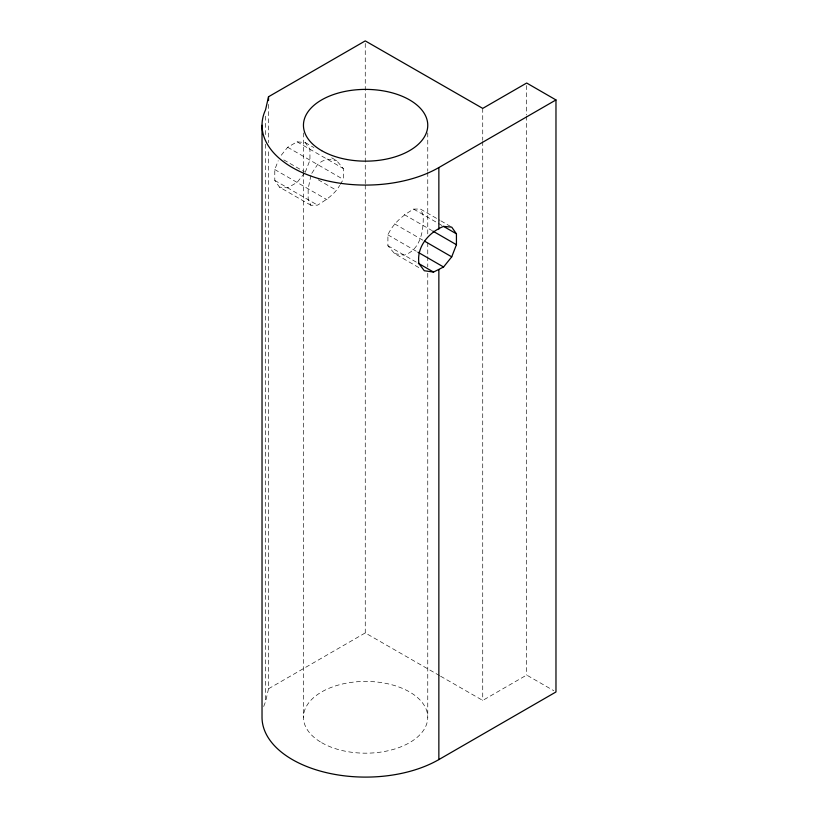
<?xml version="1.0" encoding="UTF-8"?>
<svg xmlns="http://www.w3.org/2000/svg" width="818" height="818" viewBox="0 0 818 818"><rect width="100%" height="100%" fill="white"/><g stroke="black" fill="none" stroke-linecap="round" stroke-linejoin="round"><path stroke-width="0.61" stroke-dasharray="4.09 3.07" d="M310.912 175.543L308.151 188.815L308.151 199.694L310.912 205.267L317.568 205.134C326.014 199.919 334.777 194.336 339.674 185.4M263.723 706.507A103.579 59.806 0 0 1 265.553 701.824L268.529 688.766L268.529 149.06M310.912 205.267L279.5 187.128L274.787 180.43L274.787 169.551L278.212 160.727M305.237 172.271L309.94 160.134L309.94 149.254L305.237 142.557L297.077 141.821L287.66 147.26L279.5 157.414M340.278 184.398L343.304 179.398L343.304 168.518L336.648 160.686L329.061 156.31M418.785 267.547L394.573 253.57L387.906 245.737L387.906 234.858C393.161 223.273 402.937 215.246 413.642 209.122L420.309 208.989L439.808 220.246M311.791 173.334L317.568 164.53L321.658 161.453L326.995 159.101L336.648 160.686M304.49 173.191L297.077 182.424L287.66 187.854L279.5 187.128M268.529 688.766L365.257 632.928L439.511 675.586M440.616 676.23L482.732 700.423L526.68 675.055L553.806 690.709M394.573 253.57L404.225 255.155C420.779 249.879 424.051 229.582 423.07 214.561L420.309 208.989M305.237 142.557L313.897 147.557M440.892 220.87L450.636 226.504M297.077 141.821L343.304 168.518M413.642 209.122L443.56 226.402M287.66 147.26L343.304 179.398M404.225 214.561L431.679 230.41M283.826 159.909L304.408 171.79M318.233 179.776L336.648 190.41M394.573 223.846L424.286 241.003M274.787 169.551L326.995 199.694M387.906 234.858L418.959 252.793M274.787 180.43L317.568 205.134M387.906 245.737L418.959 263.662M526.68 85.573L526.68 114.919M526.68 116.197L526.68 675.055M482.732 108.395L482.732 140.297M482.732 141.575L482.732 700.423M427.763 132.925L427.763 171.207M427.763 172.486L427.763 235.001M427.763 242.66L427.763 255.421M427.763 256.688L427.763 266.903M427.763 273.284L427.763 717.294M365.257 43.456L365.257 183.805M365.257 185.083L365.257 632.928M303.458 132.925L303.458 171.207M303.458 172.486L303.458 717.294M268.529 104.397L268.529 142.68M265.553 116.176L265.553 135.318M265.553 144.244L265.553 701.824M321.658 742.672A62.148 35.88 0 0 0 425.636 726.588A62.148 35.88 0 0 0 349.521 682.641A62.148 35.88 0 0 0 321.658 742.672"/><path stroke-width="1.23" d="M555.974 99.939L526.68 83.027L482.732 108.395L365.257 40.9L268.529 96.749L265.553 109.796A103.579 59.806 0 0 0 313.815 177.066A103.579 59.806 0 0 0 438.857 167.557L555.974 99.939L555.974 691.967L438.857 759.585A103.579 59.806 0 0 1 325.973 772.55A103.579 59.806 0 0 1 262.026 717.294L262.026 125.277M451.72 256.842L456.434 244.705L456.434 233.825L451.72 227.128L443.56 226.402C428.765 232.292 416.311 246.913 418.959 263.662L424.286 270.727L433.52 272.077L443.56 266.995L451.72 256.842L424.644 241.208M443.52 226.371L456.434 233.825M432.753 231.034L456.434 244.705M417.916 252.189L443.56 266.995M418.335 263.304L433.52 272.077M438.857 167.557L438.857 229.112M438.857 269.715L438.857 759.585M268.529 96.749L268.529 100.573M321.658 150.645A62.148 35.88 0 0 0 425.636 134.561A62.148 35.88 0 0 0 349.521 90.614A62.148 35.88 0 0 0 321.658 150.645"/></g></svg>
